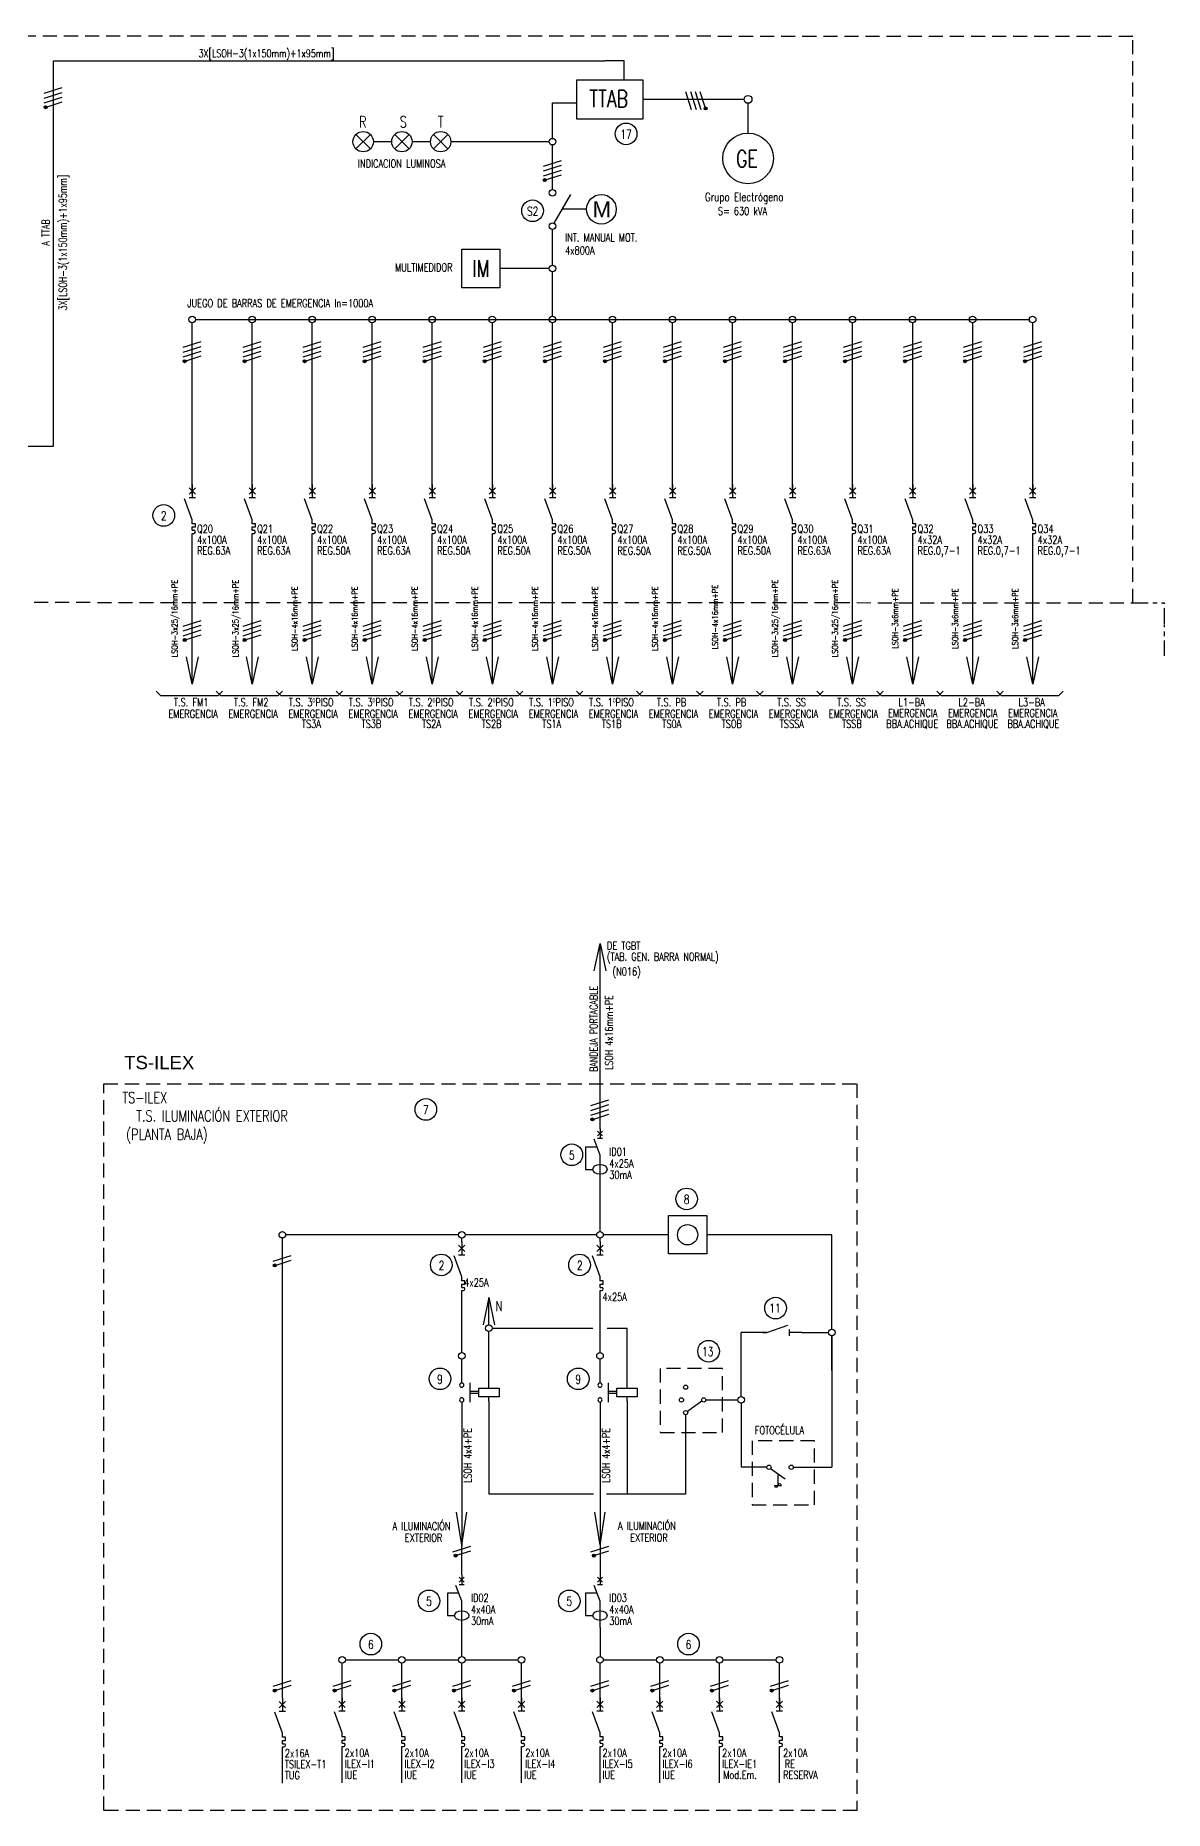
# Model space of a CAD drawing. Header units: millimetres. Extents: x 1657 to 1770, y 2038 to 2082.
# Drawn here: x 1685.05 to 1710.54, y 2038.43 to 2078.5 of the extents above; entities that cross this region are included whole.
import ezdxf
from ezdxf.enums import TextEntityAlignment as Align

# ---------------------------------------------------------------- set-up
doc = ezdxf.new("R2010")
doc.units = ezdxf.units.MM
doc.linetypes.add('OCJ-ESQUEMAS UNIFILARES-CORREGIDOS IDO-REV.br$0$DASHED', pattern=[19.05, 12.7, -6.35])
doc.linetypes.add('OCJ-ESQUEMAS UNIFILARES-CORREGIDOS IDO-REV.br$0$EJE_5', pattern=[7.1, 5, -1, 0.1, -1])
for name, color, linetype in [('OCJ-ESQUEMAS UNIFILARES-CORREGIDOS IDO-REV.br$0$00-IE-CABLES', 10, 'Continuous'), ('OCJ-ESQUEMAS UNIFILARES-CORREGIDOS IDO-REV.br$0$01-ELE-APARATOS', 170, 'Continuous'), ('OCJ-ESQUEMAS UNIFILARES-CORREGIDOS IDO-REV.br$0$ELECTRIC', 4, 'Continuous'), ('OCJ-ESQUEMAS UNIFILARES-CORREGIDOS IDO-REV.br$0$PAT', 80, 'Continuous'), ('OCJ-ESQUEMAS UNIFILARES-CORREGIDOS IDO-REV.br$0$TEXTO', 7, 'Continuous')]:
    doc.layers.add(name, color=color, linetype=linetype)
doc.styles.add('OCJ-ESQUEMAS UNIFILARES-CORREGIDOS IDO-REV.br$0$ARIAL', font='Arial.ttf', dxfattribs={"height": 0.2})
doc.styles.add('OCJ-ESQUEMAS UNIFILARES-CORREGIDOS IDO-REV.br$0$Electricidad', font='ROMANS.SHX', dxfattribs={"width": 0.75, "height": 0.175})
doc.styles.add('OCJ-ESQUEMAS UNIFILARES-CORREGIDOS IDO-REV.br$0$Standard', font='Arial.ttf')

# ---------------------------------------------------------------- blocks, each defined once
blk = doc.blocks.new('OCJ-ESQUEMAS UNIFILARES-CORREGIDOS IDO-REV.br$0$Int-Motoriz')
for p, q in [((0.037, -0.686), (0.412, -0.036)), ((0.768, -0.371), (0.219, -0.371))]:
    blk.add_line(p, q)
for centre, radius in [((0, 0), 0.0741), ((1.101, -0.371), 0.333), ((0, -0.75), 0.0741)]:
    blk.add_circle(centre, radius)
at = {"style": 'OCJ-ESQUEMAS UNIFILARES-CORREGIDOS IDO-REV.br$0$Standard'}
blk.add_text('M', height=0.36, dxfattribs=at).set_placement((0.901, -0.553))
blk = doc.blocks.new('OCJ-ESQUEMAS UNIFILARES-CORREGIDOS IDO-REV.br$0$Unif-Interruptor-Term')
for p, q in [((0, -1.013), (0.045, -1.013)), ((0, -1.103), (0.045, -1.103))]:
    blk.add_line(p, q)
for points in [[(-0.09, 0.177), (0.09, -0.003)], [(-0.09, -0.003), (0.09, 0.177)], [(0, 0.267), (0, -0.093)], [(0, -0.72), (-0.215, -0.128)], [(-0.09, -0.093), (0.09, -0.093)], [(0, -0.833), (0, -0.72)], [(0, -0.923), (0.09, -0.923), (0.09, -0.833), (0, -0.833)], [(0, -1.013), (0, -0.923)], [(0, -1.215), (0, -1.103)]]:
    blk.add_lwpolyline(points)
blk.add_arc((0.045, -1.058), 0.045, 270, 90)
blk = doc.blocks.new('OCJ-ESQUEMAS UNIFILARES-CORREGIDOS IDO-REV.br$0$Unif-Interruptor-Dif')
for points in [[(-0.068, 0.11), (0.068, -0.025)], [(-0.068, -0.025), (0.068, 0.11)], [(0, 0.177), (0, -0.093)], [(-0.081, -0.343), (-0.405, -0.343), (-0.405, -0.97), (-0.202, -0.97)], [(0, -0.565), (-0.162, -0.121)], [(-0.068, -0.093), (0.068, -0.093)], [(0, -1.308), (0, -0.565)]]:
    blk.add_lwpolyline(points)
blk.add_ellipse((0, -0.97), major_axis=(0.203, 0), ratio=0.670814)
blk = doc.blocks.new('OCJ-ESQUEMAS UNIFILARES-CORREGIDOS IDO-REV.br$0$A$C7AFF483F')
for points in [[(0, 0.88), (0, 0.592)], [(0, 0.09), (-0.172, 0.564)], [(-0.072, 0.592), (0.072, 0.592)], [(0, 0), (0, 0.09)]]:
    blk.add_lwpolyline(points)

msp = doc.modelspace()

# ---------------------------------------------------------------- hatches: boundary and pattern name
at = {"layer": 'OCJ-ESQUEMAS UNIFILARES-CORREGIDOS IDO-REV.br$0$00-IE-CABLES'}
for points in [[(1685.253, 2076.861, 1), (1685.308, 2076.901, 1)], [(1700.199, 2076.826, 1), (1700.159, 2076.881, 1)], [(1696.523, 2075.217, 1), (1696.578, 2075.257, 1)], [(1688.39, 2071.127, 1), (1688.444, 2071.167, 1)], [(1689.745, 2071.127, 1), (1689.8, 2071.167, 1)], [(1691.1, 2071.127, 1), (1691.155, 2071.167, 1)], [(1692.455, 2071.127, 1), (1692.51, 2071.167, 1)], [(1693.81, 2071.127, 1), (1693.865, 2071.167, 1)], [(1695.168, 2071.127, 1), (1695.223, 2071.167, 1)], [(1696.525, 2071.127, 1), (1696.58, 2071.167, 1)], [(1697.88, 2071.127, 1), (1697.935, 2071.167, 1)], [(1699.235, 2071.127, 1), (1699.29, 2071.167, 1)], [(1700.591, 2071.127, 1), (1700.645, 2071.167, 1)], [(1701.946, 2071.127, 1), (1702.001, 2071.167, 1)], [(1703.301, 2071.127, 1), (1703.356, 2071.167, 1)], [(1704.656, 2071.127, 1), (1704.711, 2071.167, 1)], [(1706.011, 2071.127, 1), (1706.066, 2071.167, 1)], [(1707.367, 2071.127, 1), (1707.421, 2071.167, 1)], [(1688.39, 2064.833, 1), (1688.444, 2064.873, 1)], [(1689.745, 2064.833, 1), (1689.8, 2064.873, 1)], [(1691.1, 2064.833, 1), (1691.155, 2064.873, 1)], [(1692.455, 2064.833, 1), (1692.51, 2064.873, 1)], [(1693.81, 2064.833, 1), (1693.865, 2064.873, 1)], [(1695.168, 2064.833, 1), (1695.223, 2064.873, 1)], [(1696.525, 2064.833, 1), (1696.58, 2064.873, 1)], [(1697.88, 2064.833, 1), (1697.935, 2064.873, 1)], [(1699.235, 2064.833, 1), (1699.29, 2064.873, 1)], [(1700.591, 2064.833, 1), (1700.645, 2064.873, 1)], [(1701.946, 2064.833, 1), (1702.001, 2064.873, 1)], [(1703.301, 2064.833, 1), (1703.356, 2064.873, 1)], [(1704.656, 2064.833, 1), (1704.711, 2064.873, 1)], [(1706.011, 2064.833, 1), (1706.066, 2064.873, 1)], [(1707.367, 2064.833, 1), (1707.421, 2064.873, 1)], [(1697.597, 2054.01, 1), (1697.652, 2054.049, 1)], [(1690.425, 2050.713, 1), (1690.48, 2050.752, 1)], [(1694.507, 2044.163, 1), (1694.562, 2044.202, 1)], [(1697.629, 2044.163, 1), (1697.684, 2044.202, 1)], [(1690.425, 2041.117, 1), (1690.48, 2041.156, 1)], [(1691.775, 2041.117, 1), (1691.83, 2041.156, 1)], [(1693.125, 2041.117, 1), (1693.18, 2041.156, 1)], [(1694.475, 2041.117, 1), (1694.53, 2041.156, 1)], [(1695.825, 2041.117, 1), (1695.88, 2041.156, 1)], [(1697.597, 2041.116, 1), (1697.652, 2041.156, 1)], [(1698.947, 2041.116, 1), (1699.002, 2041.156, 1)], [(1700.297, 2041.116, 1), (1700.352, 2041.156, 1)], [(1701.647, 2041.116, 1), (1701.702, 2041.156, 1)]]:
    msp.add_hatch(color=256, dxfattribs=at).paths.add_polyline_path(points)

# ---------------------------------------------------------------- linework, layer by layer
for p, q in [((1694.865, 2047.65), (1694.865, 2048.08)), ((1695.057, 2047.889), (1694.865, 2047.889)), ((1695.057, 2047.841), (1694.865, 2047.841)), ((1695.057, 2047.764), (1695.057, 2047.965)), ((1695.057, 2047.965), (1695.516, 2047.965)), ((1695.516, 2047.764), (1695.057, 2047.764)), ((1695.286, 2047.965), (1695.286, 2048.061)), ((1695.286, 2047.669), (1695.286, 2047.764)), ((1695.516, 2047.965), (1695.516, 2047.764)), ((1697.987, 2047.65), (1697.987, 2048.08)), ((1698.179, 2047.889), (1697.987, 2047.889)), ((1698.179, 2047.841), (1697.987, 2047.841)), ((1698.179, 2047.764), (1698.179, 2047.965)), ((1698.179, 2047.965), (1698.638, 2047.965)), ((1698.638, 2047.764), (1698.179, 2047.764)), ((1698.408, 2047.965), (1698.408, 2048.061)), ((1698.408, 2047.669), (1698.408, 2047.764)), ((1698.638, 2047.965), (1698.638, 2047.764))]:
    msp.add_line(p, q)
for centre, start, end in [((1694.674, 2048.032), 0, 180), ((1694.674, 2048.032), 180, 0), ((1694.674, 2047.698), 0, 180), ((1694.674, 2047.698), 180, 0), ((1697.796, 2048.032), 0, 180), ((1697.796, 2048.032), 180, 0), ((1697.796, 2047.698), 0, 180), ((1697.796, 2047.698), 180, 0)]:
    msp.add_arc(centre, 0.0478, start, end)
for p, q in [((1685.455, 2077.93), (1697.906, 2077.93)), ((1685.455, 2069.228), (1685.455, 2077.93)), ((1698.339, 2077.93), (1697.906, 2077.93)), ((1698.339, 2077.494), (1698.339, 2077.93)), ((1696.722, 2076.179), (1696.722, 2076.984)), ((1696.722, 2076.984), (1697.266, 2076.984)), ((1701.051, 2077.058), (1698.771, 2077.058)), ((1701.139, 2076.298), (1701.139, 2076.97)), ((1693.094, 2076.104), (1692.679, 2076.104)), ((1693.969, 2076.104), (1693.553, 2076.104)), ((1696.648, 2076.104), (1694.428, 2076.104)), ((1696.722, 2075.024), (1696.722, 2076.03)), ((1696.722, 2073.318), (1696.722, 2074.122)), ((1696.648, 2073.243), (1695.538, 2073.243)), ((1696.722, 2072.163), (1696.722, 2073.169)), ((1688.589, 2069.153), (1688.589, 2072.014)), ((1688.661, 2072.089), (1707.489, 2072.089)), ((1689.944, 2069.153), (1689.944, 2072.014)), ((1691.299, 2069.153), (1691.299, 2072.014)), ((1692.655, 2069.153), (1692.655, 2072.014)), ((1694.01, 2069.153), (1694.01, 2072.014)), ((1695.367, 2069.153), (1695.367, 2072.014)), ((1696.725, 2069.153), (1696.725, 2072.014)), ((1698.08, 2069.153), (1698.08, 2072.014)), ((1699.435, 2069.153), (1699.435, 2072.014)), ((1700.79, 2069.153), (1700.79, 2072.014)), ((1702.145, 2069.153), (1702.145, 2072.014)), ((1703.5, 2069.153), (1703.5, 2072.014)), ((1704.856, 2069.153), (1704.856, 2072.014)), ((1706.211, 2069.153), (1706.211, 2072.014)), ((1707.566, 2069.153), (1707.566, 2072.014)), ((1683.311, 2069.228), (1685.455, 2069.228)), ((1688.589, 2068.147), (1688.589, 2069.153)), ((1689.944, 2068.147), (1689.944, 2069.153)), ((1691.299, 2068.147), (1691.299, 2069.153)), ((1692.655, 2068.147), (1692.655, 2069.153)), ((1694.01, 2068.147), (1694.01, 2069.153)), ((1695.367, 2068.147), (1695.367, 2069.153)), ((1696.725, 2068.147), (1696.725, 2069.153)), ((1698.08, 2068.147), (1698.08, 2069.153)), ((1699.435, 2068.147), (1699.435, 2069.153)), ((1700.79, 2068.147), (1700.79, 2069.153)), ((1702.145, 2068.147), (1702.145, 2069.153)), ((1703.5, 2068.147), (1703.5, 2069.153)), ((1704.856, 2068.147), (1704.856, 2069.153)), ((1706.211, 2068.147), (1706.211, 2069.153)), ((1707.566, 2068.147), (1707.566, 2069.153)), ((1688.589, 2063.856), (1688.589, 2067.171)), ((1689.944, 2063.856), (1689.944, 2067.171)), ((1691.299, 2063.856), (1691.299, 2067.171)), ((1692.655, 2063.856), (1692.655, 2067.171)), ((1694.01, 2063.856), (1694.01, 2067.171)), ((1695.367, 2063.856), (1695.367, 2067.171)), ((1696.725, 2063.856), (1696.725, 2067.171)), ((1698.08, 2063.856), (1698.08, 2067.171)), ((1699.435, 2063.856), (1699.435, 2067.171)), ((1700.79, 2063.856), (1700.79, 2067.171)), ((1702.145, 2063.856), (1702.145, 2067.171)), ((1703.5, 2063.856), (1703.5, 2067.171)), ((1704.856, 2063.856), (1704.856, 2067.171)), ((1706.211, 2063.856), (1706.211, 2067.171)), ((1707.566, 2063.856), (1707.566, 2067.171)), ((1697.796, 2053.82), (1697.796, 2058.005)), ((1697.796, 2051.502), (1697.796, 2052.632)), ((1690.624, 2040.962), (1690.624, 2051.354)), ((1694.6, 2051.427), (1690.698, 2051.427)), ((1694.6, 2051.427), (1690.698, 2051.427)), ((1694.674, 2051.264), (1694.674, 2051.353)), ((1695.744, 2051.427), (1694.748, 2051.427)), ((1697.722, 2051.427), (1694.748, 2051.427)), ((1697.796, 2051.264), (1697.796, 2051.353)), ((1699.344, 2051.427), (1697.87, 2051.427)), ((1703.031, 2051.427), (1700.205, 2051.427)), ((1703.031, 2049.296), (1703.031, 2051.427)), ((1694.674, 2048.769), (1694.674, 2050.152)), ((1697.796, 2048.769), (1697.796, 2050.152)), ((1695.286, 2050.009), (1695.156, 2049.391)), ((1695.286, 2050.009), (1695.417, 2049.391)), ((1695.286, 2049.391), (1695.286, 2050.009)), ((1695.36, 2049.317), (1697.637, 2049.317)), ((1697.955, 2049.317), (1698.408, 2049.317)), ((1698.408, 2048.061), (1698.408, 2049.317)), ((1695.286, 2048.061), (1695.286, 2049.243)), ((1701.563, 2049.217), (1700.985, 2049.217)), ((1700.985, 2047.772), (1700.985, 2049.217)), ((1702.353, 2049.217), (1702.957, 2049.217)), ((1703.031, 2048.364), (1703.031, 2049.148)), ((1703.031, 2049.148), (1703.031, 2046.178)), ((1694.674, 2048.08), (1694.674, 2048.621)), ((1697.796, 2048.08), (1697.796, 2048.621)), ((1700.185, 2047.698), (1700.911, 2047.698)), ((1694.674, 2047.65), (1694.674, 2044.387)), ((1695.286, 2047.669), (1695.286, 2045.567)), ((1697.796, 2047.65), (1697.796, 2044.387)), ((1698.408, 2047.669), (1698.408, 2045.567)), ((1699.73, 2047.363), (1699.73, 2045.567)), ((1700.985, 2047.624), (1700.985, 2046.178)), ((1701.562, 2046.178), (1700.985, 2046.178)), ((1702.16, 2046.178), (1703.031, 2046.178)), ((1697.647, 2045.567), (1695.286, 2045.567)), ((1699.73, 2045.567), (1697.944, 2045.567)), ((1694.674, 2044.417), (1694.556, 2045.167)), ((1694.674, 2044.417), (1694.791, 2045.167)), ((1694.674, 2045.079), (1694.674, 2044.512)), ((1697.796, 2044.417), (1697.678, 2045.167)), ((1697.796, 2044.417), (1697.913, 2045.167)), ((1697.796, 2045.079), (1697.796, 2043.748)), ((1694.674, 2043.748), (1694.674, 2044.512)), ((1694.674, 2041.906), (1694.674, 2042.56)), ((1697.796, 2042.56), (1697.796, 2041.906)), ((1691.974, 2040.756), (1691.974, 2041.758)), ((1692.048, 2041.832), (1693.25, 2041.832)), ((1693.324, 2040.756), (1693.324, 2041.758)), ((1693.398, 2041.832), (1694.6, 2041.832)), ((1694.674, 2040.756), (1694.674, 2041.758)), ((1694.748, 2041.832), (1695.95, 2041.832)), ((1696.024, 2040.756), (1696.024, 2041.758)), ((1697.796, 2040.756), (1697.796, 2041.758)), ((1697.87, 2041.832), (1699.072, 2041.832)), ((1699.146, 2040.756), (1699.146, 2041.758)), ((1699.22, 2041.832), (1700.422, 2041.832)), ((1700.496, 2040.756), (1700.496, 2041.758)), ((1700.57, 2041.832), (1701.772, 2041.832)), ((1701.846, 2040.756), (1701.846, 2041.758)), ((1690.624, 2039.048), (1690.624, 2039.85)), ((1690.624, 2039.056), (1690.624, 2039.776)), ((1691.974, 2039.056), (1691.974, 2039.857)), ((1693.324, 2039.056), (1693.324, 2039.857)), ((1694.674, 2039.056), (1694.674, 2039.857)), ((1696.024, 2039.056), (1696.024, 2039.857)), ((1697.796, 2039.055), (1697.796, 2039.857)), ((1699.146, 2039.055), (1699.146, 2039.857)), ((1700.496, 2039.055), (1700.496, 2039.857)), ((1701.846, 2039.055), (1701.846, 2039.857))]:
    msp.add_line(p, q, dxfattribs=at)
at = {"layer": 'OCJ-ESQUEMAS UNIFILARES-CORREGIDOS IDO-REV.br$0$00-IE-CABLES', "color": 5}
for p, q in [((1700.098, 2047.67), (1699.769, 2047.438)), ((1701.649, 2046.151), (1701.978, 2045.919)), ((1701.734, 2045.767), (1701.893, 2045.767)), ((1701.814, 2046.035), (1701.814, 2045.767))]:
    msp.add_line(p, q, dxfattribs=at)
at = {"layer": 'OCJ-ESQUEMAS UNIFILARES-CORREGIDOS IDO-REV.br$0$00-IE-CABLES'}
for points in [[(1685.248, 2077.196), (1685.656, 2077.326)], [(1685.248, 2077.088), (1685.656, 2077.217)], [(1685.248, 2076.979), (1685.656, 2077.109)], [(1685.312, 2076.892), (1685.656, 2077)], [(1699.864, 2076.822), (1699.735, 2077.23)], [(1699.972, 2076.822), (1699.843, 2077.23)], [(1700.081, 2076.822), (1699.952, 2077.23)], [(1700.169, 2076.886), (1700.06, 2077.23)], [(1696.518, 2075.552), (1696.927, 2075.681)], [(1696.518, 2075.444), (1696.927, 2075.573)], [(1696.518, 2075.335), (1696.927, 2075.464)], [(1696.583, 2075.247), (1696.927, 2075.356)], [(1688.385, 2071.462), (1688.793, 2071.591)], [(1688.385, 2071.353), (1688.793, 2071.483)], [(1688.385, 2071.245), (1688.793, 2071.374)], [(1689.74, 2071.462), (1690.148, 2071.591)], [(1689.74, 2071.353), (1690.148, 2071.483)], [(1689.74, 2071.245), (1690.148, 2071.374)], [(1691.095, 2071.462), (1691.504, 2071.591)], [(1691.095, 2071.353), (1691.504, 2071.483)], [(1691.095, 2071.245), (1691.504, 2071.374)], [(1692.45, 2071.462), (1692.859, 2071.591)], [(1692.45, 2071.353), (1692.859, 2071.483)], [(1692.45, 2071.245), (1692.859, 2071.374)], [(1693.805, 2071.462), (1694.214, 2071.591)], [(1693.805, 2071.353), (1694.214, 2071.483)], [(1693.805, 2071.245), (1694.214, 2071.374)], [(1695.163, 2071.462), (1695.571, 2071.591)], [(1695.163, 2071.353), (1695.571, 2071.483)], [(1695.163, 2071.245), (1695.571, 2071.374)], [(1696.52, 2071.462), (1696.929, 2071.591)], [(1696.52, 2071.353), (1696.929, 2071.483)], [(1696.52, 2071.245), (1696.929, 2071.374)], [(1697.875, 2071.462), (1698.284, 2071.591)], [(1697.875, 2071.353), (1698.284, 2071.483)], [(1697.875, 2071.245), (1698.284, 2071.374)], [(1699.231, 2071.462), (1699.639, 2071.591)], [(1699.231, 2071.353), (1699.639, 2071.483)], [(1699.231, 2071.245), (1699.639, 2071.374)], [(1700.586, 2071.462), (1700.994, 2071.591)], [(1700.586, 2071.353), (1700.994, 2071.483)], [(1700.586, 2071.245), (1700.994, 2071.374)], [(1701.941, 2071.462), (1702.35, 2071.591)], [(1701.941, 2071.353), (1702.35, 2071.483)], [(1701.941, 2071.245), (1702.35, 2071.374)], [(1703.296, 2071.462), (1703.705, 2071.591)], [(1703.296, 2071.353), (1703.705, 2071.483)], [(1703.296, 2071.245), (1703.705, 2071.374)], [(1704.651, 2071.462), (1705.06, 2071.591)], [(1704.651, 2071.353), (1705.06, 2071.483)], [(1704.651, 2071.245), (1705.06, 2071.374)], [(1706.006, 2071.462), (1706.415, 2071.591)], [(1706.006, 2071.353), (1706.415, 2071.483)], [(1706.006, 2071.245), (1706.415, 2071.374)], [(1707.362, 2071.462), (1707.77, 2071.591)], [(1707.362, 2071.353), (1707.77, 2071.483)], [(1707.362, 2071.245), (1707.77, 2071.374)], [(1688.449, 2071.157), (1688.793, 2071.266)], [(1689.804, 2071.157), (1690.148, 2071.266)], [(1691.16, 2071.157), (1691.504, 2071.266)], [(1692.515, 2071.157), (1692.859, 2071.266)], [(1693.87, 2071.157), (1694.214, 2071.266)], [(1695.227, 2071.157), (1695.571, 2071.266)], [(1696.585, 2071.157), (1696.929, 2071.266)], [(1697.94, 2071.157), (1698.284, 2071.266)], [(1699.295, 2071.157), (1699.639, 2071.266)], [(1700.65, 2071.157), (1700.994, 2071.266)], [(1702.006, 2071.157), (1702.35, 2071.266)], [(1703.361, 2071.157), (1703.705, 2071.266)], [(1704.716, 2071.157), (1705.06, 2071.266)], [(1706.071, 2071.157), (1706.415, 2071.266)], [(1707.426, 2071.157), (1707.77, 2071.266)], [(1688.385, 2065.168), (1688.793, 2065.297)], [(1688.385, 2065.059), (1688.793, 2065.189)], [(1688.385, 2064.951), (1688.793, 2065.08)], [(1688.449, 2064.863), (1688.793, 2064.972)], [(1689.74, 2065.168), (1690.148, 2065.297)], [(1689.74, 2065.059), (1690.148, 2065.189)], [(1689.74, 2064.951), (1690.148, 2065.08)], [(1689.804, 2064.863), (1690.148, 2064.972)], [(1691.095, 2065.168), (1691.504, 2065.297)], [(1691.095, 2065.059), (1691.504, 2065.189)], [(1691.095, 2064.951), (1691.504, 2065.08)], [(1691.16, 2064.863), (1691.504, 2064.972)], [(1692.45, 2065.168), (1692.859, 2065.297)], [(1692.45, 2065.059), (1692.859, 2065.189)], [(1692.45, 2064.951), (1692.859, 2065.08)], [(1692.515, 2064.863), (1692.859, 2064.972)], [(1693.805, 2065.168), (1694.214, 2065.297)], [(1693.805, 2065.059), (1694.214, 2065.189)], [(1693.805, 2064.951), (1694.214, 2065.08)], [(1693.87, 2064.863), (1694.214, 2064.972)], [(1695.163, 2065.168), (1695.571, 2065.297)], [(1695.163, 2065.059), (1695.571, 2065.189)], [(1695.163, 2064.951), (1695.571, 2065.08)], [(1695.227, 2064.863), (1695.571, 2064.972)], [(1696.52, 2065.168), (1696.929, 2065.297)], [(1696.52, 2065.059), (1696.929, 2065.189)], [(1696.52, 2064.951), (1696.929, 2065.08)], [(1696.585, 2064.863), (1696.929, 2064.972)], [(1697.875, 2065.168), (1698.284, 2065.297)], [(1697.875, 2065.059), (1698.284, 2065.189)], [(1697.875, 2064.951), (1698.284, 2065.08)], [(1697.94, 2064.863), (1698.284, 2064.972)], [(1699.231, 2065.168), (1699.639, 2065.297)], [(1699.231, 2065.059), (1699.639, 2065.189)], [(1699.231, 2064.951), (1699.639, 2065.08)], [(1699.295, 2064.863), (1699.639, 2064.972)], [(1700.586, 2065.168), (1700.994, 2065.297)], [(1700.586, 2065.059), (1700.994, 2065.189)], [(1700.586, 2064.951), (1700.994, 2065.08)], [(1700.65, 2064.863), (1700.994, 2064.972)], [(1701.941, 2065.168), (1702.35, 2065.297)], [(1701.941, 2065.059), (1702.35, 2065.189)], [(1701.941, 2064.951), (1702.35, 2065.08)], [(1702.006, 2064.863), (1702.35, 2064.972)], [(1703.296, 2065.168), (1703.705, 2065.297)], [(1703.296, 2065.059), (1703.705, 2065.189)], [(1703.296, 2064.951), (1703.705, 2065.08)], [(1703.361, 2064.863), (1703.705, 2064.972)], [(1704.651, 2065.168), (1705.06, 2065.297)], [(1704.651, 2065.059), (1705.06, 2065.189)], [(1704.651, 2064.951), (1705.06, 2065.08)], [(1704.716, 2064.863), (1705.06, 2064.972)], [(1706.006, 2065.168), (1706.415, 2065.297)], [(1706.006, 2065.059), (1706.415, 2065.189)], [(1706.006, 2064.951), (1706.415, 2065.08)], [(1706.071, 2064.863), (1706.415, 2064.972)], [(1707.362, 2065.168), (1707.77, 2065.297)], [(1707.362, 2065.059), (1707.77, 2065.189)], [(1707.362, 2064.951), (1707.77, 2065.08)], [(1707.426, 2064.863), (1707.77, 2064.972)], [(1688.72, 2064.476), (1688.589, 2063.856), (1688.458, 2064.476)], [(1690.075, 2064.476), (1689.944, 2063.856), (1689.813, 2064.476)], [(1691.431, 2064.476), (1691.299, 2063.856), (1691.168, 2064.476)], [(1692.786, 2064.476), (1692.655, 2063.856), (1692.523, 2064.476)], [(1694.141, 2064.476), (1694.01, 2063.856), (1693.878, 2064.476)], [(1695.498, 2064.476), (1695.367, 2063.856), (1695.236, 2064.476)], [(1696.856, 2064.476), (1696.725, 2063.856), (1696.593, 2064.476)], [(1698.211, 2064.476), (1698.08, 2063.856), (1697.948, 2064.476)], [(1699.566, 2064.476), (1699.435, 2063.856), (1699.304, 2064.476)], [(1700.921, 2064.476), (1700.79, 2063.856), (1700.659, 2064.476)], [(1702.277, 2064.476), (1702.145, 2063.856), (1702.014, 2064.476)], [(1703.632, 2064.476), (1703.5, 2063.856), (1703.369, 2064.476)], [(1704.987, 2064.476), (1704.856, 2063.856), (1704.724, 2064.476)], [(1706.342, 2064.476), (1706.211, 2063.856), (1706.079, 2064.476)], [(1707.697, 2064.476), (1707.566, 2063.856), (1707.435, 2064.476)], [(1697.665, 2057.387), (1697.796, 2058.005), (1697.927, 2057.387)], [(1697.592, 2054.343), (1697.999, 2054.472)], [(1697.592, 2054.235), (1697.999, 2054.364)], [(1697.592, 2054.127), (1697.999, 2054.256)], [(1697.657, 2054.04), (1697.999, 2054.148)], [(1690.42, 2050.83), (1690.827, 2050.959)], [(1690.485, 2050.743), (1690.827, 2050.851)], [(1694.47, 2044.27), (1694.877, 2044.399)], [(1694.535, 2044.183), (1694.877, 2044.291)], [(1697.592, 2044.27), (1697.999, 2044.399)], [(1697.657, 2044.183), (1697.999, 2044.291)], [(1690.42, 2041.234), (1690.827, 2041.363)], [(1691.77, 2041.234), (1692.177, 2041.363)], [(1693.12, 2041.234), (1693.527, 2041.363)], [(1694.47, 2041.234), (1694.877, 2041.363)], [(1695.82, 2041.234), (1696.227, 2041.363)], [(1697.592, 2041.234), (1697.999, 2041.363)], [(1698.942, 2041.234), (1699.349, 2041.363)], [(1700.292, 2041.234), (1700.699, 2041.363)], [(1701.642, 2041.234), (1702.049, 2041.363)], [(1690.485, 2041.147), (1690.827, 2041.255)], [(1691.835, 2041.147), (1692.177, 2041.255)], [(1693.185, 2041.147), (1693.527, 2041.255)], [(1694.535, 2041.147), (1694.877, 2041.255)], [(1695.885, 2041.147), (1696.227, 2041.255)], [(1697.657, 2041.146), (1697.999, 2041.255)], [(1699.007, 2041.146), (1699.349, 2041.255)], [(1700.357, 2041.146), (1700.699, 2041.255)], [(1701.707, 2041.146), (1702.049, 2041.255)]]:
    msp.add_lwpolyline(points, dxfattribs=at)
for centre, radius in [((1701.139, 2077.058), 0.0883), ((1685.28, 2076.881), 0.0339), ((1700.179, 2076.854), 0.0339), ((1696.722, 2076.104), 0.0744), ((1696.55, 2075.237), 0.0339), ((1696.722, 2073.243), 0.0744), ((1688.587, 2072.089), 0.0744), ((1689.942, 2072.089), 0.0744), ((1691.297, 2072.089), 0.0744), ((1692.652, 2072.089), 0.0744), ((1694.007, 2072.089), 0.0744), ((1694.007, 2072.089), 0.0744), ((1695.365, 2072.089), 0.0744), ((1695.365, 2072.089), 0.0744), ((1696.722, 2072.089), 0.0744), ((1696.722, 2072.089), 0.0744), ((1698.077, 2072.089), 0.0744), ((1698.077, 2072.089), 0.0744), ((1699.433, 2072.089), 0.0744), ((1700.788, 2072.089), 0.0744), ((1702.143, 2072.089), 0.0744), ((1702.143, 2072.089), 0.0744), ((1703.498, 2072.089), 0.0744), ((1703.498, 2072.089), 0.0744), ((1703.498, 2072.089), 0.0744), ((1704.853, 2072.089), 0.0744), ((1704.853, 2072.089), 0.0744), ((1704.853, 2072.089), 0.0744), ((1706.209, 2072.089), 0.0744), ((1706.209, 2072.089), 0.0744), ((1706.209, 2072.089), 0.0744), ((1707.564, 2072.089), 0.0744), ((1707.564, 2072.089), 0.0744), ((1707.564, 2072.089), 0.0744), ((1688.417, 2071.147), 0.0339), ((1689.772, 2071.147), 0.0339), ((1691.127, 2071.147), 0.0339), ((1692.483, 2071.147), 0.0339), ((1693.838, 2071.147), 0.0339), ((1695.195, 2071.147), 0.0339), ((1696.553, 2071.147), 0.0339), ((1697.908, 2071.147), 0.0339), ((1699.263, 2071.147), 0.0339), ((1700.618, 2071.147), 0.0339), ((1701.973, 2071.147), 0.0339), ((1703.328, 2071.147), 0.0339), ((1704.684, 2071.147), 0.0339), ((1706.039, 2071.147), 0.0339), ((1707.394, 2071.147), 0.0339), ((1688.417, 2064.853), 0.0339), ((1689.772, 2064.853), 0.0339), ((1691.127, 2064.853), 0.0339), ((1692.483, 2064.853), 0.0339), ((1693.838, 2064.853), 0.0339), ((1695.195, 2064.853), 0.0339), ((1696.553, 2064.853), 0.0339), ((1697.908, 2064.853), 0.0339), ((1699.263, 2064.853), 0.0339), ((1700.618, 2064.853), 0.0339), ((1701.973, 2064.853), 0.0339), ((1703.328, 2064.853), 0.0339), ((1704.684, 2064.853), 0.0339), ((1706.039, 2064.853), 0.0339), ((1707.394, 2064.853), 0.0339), ((1697.624, 2054.03), 0.0338), ((1690.624, 2051.428), 0.0741), ((1694.674, 2051.427), 0.0741), ((1697.796, 2051.427), 0.0741), ((1690.453, 2050.733), 0.0338), ((1695.286, 2049.317), 0.0741), ((1703.031, 2049.222), 0.0741), ((1694.674, 2048.695), 0.0741), ((1697.796, 2048.695), 0.0741), ((1700.985, 2047.698), 0.0741), ((1694.535, 2044.183), 0.0338), ((1697.657, 2044.183), 0.0338), ((1691.974, 2041.832), 0.0741), ((1693.324, 2041.832), 0.0741), ((1694.674, 2041.832), 0.0741), ((1696.024, 2041.832), 0.0741), ((1697.796, 2041.832), 0.0741), ((1699.146, 2041.832), 0.0741), ((1700.496, 2041.832), 0.0741), ((1701.846, 2041.832), 0.0741), ((1690.453, 2041.136), 0.0338), ((1691.803, 2041.136), 0.0338), ((1693.153, 2041.136), 0.0338), ((1694.503, 2041.136), 0.0338), ((1695.853, 2041.136), 0.0338), ((1697.624, 2041.136), 0.0338), ((1698.974, 2041.136), 0.0338), ((1700.324, 2041.136), 0.0338), ((1701.674, 2041.136), 0.0338)]:
    msp.add_circle(centre, radius, dxfattribs=at)
at = {"layer": 'OCJ-ESQUEMAS UNIFILARES-CORREGIDOS IDO-REV.br$0$00-IE-CABLES', "color": 5}
for centre in [(1699.635, 2047.698), (1699.73, 2047.985), (1700.137, 2047.698), (1699.73, 2047.411), (1701.61, 2046.178), (1702.113, 2046.178)]:
    msp.add_circle(centre, 0.0478, dxfattribs=at)
for centre, start, end in [((1701.774, 2045.767), 180, 0), ((1701.853, 2045.767), 0, 180)]:
    msp.add_arc(centre, 0.0397, start, end, dxfattribs=at)
at = {"layer": 'OCJ-ESQUEMAS UNIFILARES-CORREGIDOS IDO-REV.br$0$01-ELE-APARATOS'}
for p, q in [((1692.611, 2075.942), (1692.287, 2076.267)), ((1692.287, 2075.942), (1692.611, 2076.267)), ((1693.486, 2075.942), (1693.161, 2076.267)), ((1693.161, 2075.942), (1693.486, 2076.267)), ((1694.361, 2075.942), (1694.036, 2076.267)), ((1694.036, 2075.942), (1694.361, 2076.267))]:
    msp.add_line(p, q, dxfattribs=at)
for points in [[(1698.771, 2077.494), (1697.266, 2077.494), (1697.266, 2076.622), (1698.771, 2076.622)], [(1694.674, 2073.679), (1695.538, 2073.679), (1695.538, 2072.807), (1694.674, 2072.807)], [(1699.344, 2051.862), (1700.205, 2051.862), (1700.205, 2050.993), (1699.344, 2050.993)]]:
    msp.add_lwpolyline(points, close=True, dxfattribs=at)
at = {"layer": 'OCJ-ESQUEMAS UNIFILARES-CORREGIDOS IDO-REV.br$0$01-ELE-APARATOS', "linetype": 'OCJ-ESQUEMAS UNIFILARES-CORREGIDOS IDO-REV.br$0$DASHED', "ltscale": 0.025}
for points in [[(1700.565, 2048.407), (1699.157, 2048.407), (1699.157, 2046.963), (1700.565, 2046.963)], [(1702.638, 2046.775), (1701.23, 2046.775), (1701.23, 2045.331), (1702.638, 2045.331)]]:
    msp.add_lwpolyline(points, close=True, dxfattribs=at)
at = {"layer": 'OCJ-ESQUEMAS UNIFILARES-CORREGIDOS IDO-REV.br$0$01-ELE-APARATOS'}
for centre, radius in [((1692.449, 2076.104), 0.23), ((1693.324, 2076.104), 0.23), ((1694.199, 2076.104), 0.23), ((1701.139, 2075.726), 0.572), ((1699.774, 2051.427), 0.229)]:
    msp.add_circle(centre, radius, dxfattribs=at)
at = {"layer": 'OCJ-ESQUEMAS UNIFILARES-CORREGIDOS IDO-REV.br$0$ELECTRIC', "linetype": 'OCJ-ESQUEMAS UNIFILARES-CORREGIDOS IDO-REV.br$0$DASHED', "ltscale": 0.025}
for points in [[(1656.92, 2065.717), (1709.824, 2065.694), (1709.824, 2078.478), (1656.92, 2078.501)], [(1686.594, 2054.835), (1703.597, 2054.836), (1703.597, 2038.429), (1686.594, 2038.429)]]:
    msp.add_lwpolyline(points, close=True, dxfattribs=at)
at = {"layer": 'OCJ-ESQUEMAS UNIFILARES-CORREGIDOS IDO-REV.br$0$PAT', "linetype": 'OCJ-ESQUEMAS UNIFILARES-CORREGIDOS IDO-REV.br$0$EJE_5', "ltscale": 0.07}
for p, q in [((1709.824, 2065.694), (1710.541, 2065.694)), ((1710.541, 2065.222), (1710.541, 2065.694)), ((1710.541, 2064.494), (1710.541, 2065.205))]:
    msp.add_line(p, q, dxfattribs=at)
at = {"layer": 'OCJ-ESQUEMAS UNIFILARES-CORREGIDOS IDO-REV.br$0$TEXTO'}
for points in [[(1689.276, 2063.696), (1689.169, 2063.59), (1687.883, 2063.59), (1687.777, 2063.696)], [(1690.631, 2063.696), (1690.524, 2063.59), (1689.238, 2063.59), (1689.132, 2063.696)], [(1691.986, 2063.696), (1691.88, 2063.59), (1690.594, 2063.59), (1690.487, 2063.696)], [(1693.341, 2063.696), (1693.235, 2063.59), (1691.949, 2063.59), (1691.842, 2063.696)], [(1694.696, 2063.696), (1694.59, 2063.59), (1693.304, 2063.59), (1693.198, 2063.696)], [(1696.054, 2063.696), (1695.947, 2063.59), (1694.661, 2063.59), (1694.555, 2063.696)], [(1697.411, 2063.696), (1697.305, 2063.59), (1696.019, 2063.59), (1695.912, 2063.696)], [(1698.766, 2063.696), (1698.66, 2063.59), (1697.374, 2063.59), (1697.268, 2063.696)], [(1700.122, 2063.696), (1700.015, 2063.59), (1698.729, 2063.59), (1698.623, 2063.696)], [(1701.477, 2063.696), (1701.37, 2063.59), (1700.084, 2063.59), (1699.978, 2063.696)], [(1702.832, 2063.696), (1702.726, 2063.59), (1701.44, 2063.59), (1701.333, 2063.696)], [(1704.187, 2063.696), (1704.081, 2063.59), (1702.795, 2063.59), (1702.688, 2063.696)], [(1705.542, 2063.696), (1705.436, 2063.59), (1704.15, 2063.59), (1704.043, 2063.696)], [(1706.898, 2063.696), (1706.791, 2063.59), (1705.505, 2063.59), (1705.399, 2063.696)], [(1708.253, 2063.696), (1708.146, 2063.59), (1706.86, 2063.59), (1706.754, 2063.696)]]:
    msp.add_lwpolyline(points, dxfattribs=at)
for centre, radius in [((1698.385, 2076.28), 0.245), ((1696.274, 2074.544), 0.245), ((1687.946, 2067.667), 0.245), ((1693.864, 2054.256), 0.244), ((1697.159, 2053.233), 0.244), ((1699.752, 2052.235), 0.244), ((1694.212, 2050.745), 0.244), ((1697.334, 2050.745), 0.244), ((1701.76, 2049.771), 0.244), ((1700.248, 2048.797), 0.244), ((1694.183, 2048.174), 0.244), ((1697.304, 2048.174), 0.244), ((1693.934, 2043.161), 0.244), ((1697.102, 2043.161), 0.244), ((1692.622, 2042.185), 0.244), ((1699.794, 2042.185), 0.244)]:
    msp.add_circle(centre, radius, dxfattribs=at)

# ---------------------------------------------------------------- block references
at = {"layer": 'OCJ-ESQUEMAS UNIFILARES-CORREGIDOS IDO-REV.br$0$01-ELE-APARATOS'}
for name, p, xscale, yscale, zscale in [('OCJ-ESQUEMAS UNIFILARES-CORREGIDOS IDO-REV.br$0$Int-Motoriz', (1696.722, 2074.95), 1.003833885911366, 1.003833885911366, 1.003833885911366), ('OCJ-ESQUEMAS UNIFILARES-CORREGIDOS IDO-REV.br$0$Unif-Interruptor-Term', (1688.589, 2068.147), 0.8030671087290476, 0.8030671087290476, 0.8030671087290476), ('OCJ-ESQUEMAS UNIFILARES-CORREGIDOS IDO-REV.br$0$Unif-Interruptor-Term', (1689.944, 2068.147), 0.8030671087290476, 0.8030671087290476, 0.8030671087290476), ('OCJ-ESQUEMAS UNIFILARES-CORREGIDOS IDO-REV.br$0$Unif-Interruptor-Term', (1691.299, 2068.147), 0.8030671087290476, 0.8030671087290476, 0.8030671087290476), ('OCJ-ESQUEMAS UNIFILARES-CORREGIDOS IDO-REV.br$0$Unif-Interruptor-Term', (1692.655, 2068.147), 0.8030671087290476, 0.8030671087290476, 0.8030671087290476), ('OCJ-ESQUEMAS UNIFILARES-CORREGIDOS IDO-REV.br$0$Unif-Interruptor-Term', (1694.01, 2068.147), 0.8030671087290476, 0.8030671087290476, 0.8030671087290476), ('OCJ-ESQUEMAS UNIFILARES-CORREGIDOS IDO-REV.br$0$Unif-Interruptor-Term', (1695.367, 2068.147), 0.8030671087290476, 0.8030671087290476, 0.8030671087290476), ('OCJ-ESQUEMAS UNIFILARES-CORREGIDOS IDO-REV.br$0$Unif-Interruptor-Term', (1696.725, 2068.147), 0.8030671087290476, 0.8030671087290476, 0.8030671087290476), ('OCJ-ESQUEMAS UNIFILARES-CORREGIDOS IDO-REV.br$0$Unif-Interruptor-Term', (1698.08, 2068.147), 0.8030671087290476, 0.8030671087290476, 0.8030671087290476), ('OCJ-ESQUEMAS UNIFILARES-CORREGIDOS IDO-REV.br$0$Unif-Interruptor-Term', (1699.435, 2068.147), 0.8030671087290476, 0.8030671087290476, 0.8030671087290476), ('OCJ-ESQUEMAS UNIFILARES-CORREGIDOS IDO-REV.br$0$Unif-Interruptor-Term', (1700.79, 2068.147), 0.8030671087290476, 0.8030671087290476, 0.8030671087290476), ('OCJ-ESQUEMAS UNIFILARES-CORREGIDOS IDO-REV.br$0$Unif-Interruptor-Term', (1702.145, 2068.147), 0.8030671087290476, 0.8030671087290476, 0.8030671087290476), ('OCJ-ESQUEMAS UNIFILARES-CORREGIDOS IDO-REV.br$0$Unif-Interruptor-Term', (1703.5, 2068.147), 0.8030671087290476, 0.8030671087290476, 0.8030671087290476), ('OCJ-ESQUEMAS UNIFILARES-CORREGIDOS IDO-REV.br$0$Unif-Interruptor-Term', (1704.856, 2068.147), 0.8030671087290476, 0.8030671087290476, 0.8030671087290476), ('OCJ-ESQUEMAS UNIFILARES-CORREGIDOS IDO-REV.br$0$Unif-Interruptor-Term', (1706.211, 2068.147), 0.8030671087290476, 0.8030671087290476, 0.8030671087290476), ('OCJ-ESQUEMAS UNIFILARES-CORREGIDOS IDO-REV.br$0$Unif-Interruptor-Term', (1707.566, 2068.147), 0.8030671087290476, 0.8030671087290476, 0.8030671087290476), ('OCJ-ESQUEMAS UNIFILARES-CORREGIDOS IDO-REV.br$0$Unif-Interruptor-Dif', (1697.796, 2053.678), 0.7999999999999546, 0.7999999999999546, 0.7999999999999546), ('OCJ-ESQUEMAS UNIFILARES-CORREGIDOS IDO-REV.br$0$Unif-Interruptor-Term', (1694.674, 2051.05), 0.7999999999999546, 0.7999999999999546, 0.7999999999999546), ('OCJ-ESQUEMAS UNIFILARES-CORREGIDOS IDO-REV.br$0$Unif-Interruptor-Term', (1697.796, 2051.05), 0.7999999999999546, 0.7999999999999546, 0.7999999999999546), ('OCJ-ESQUEMAS UNIFILARES-CORREGIDOS IDO-REV.br$0$Unif-Interruptor-Dif', (1694.674, 2043.606), 0.7999999999999546, 0.7999999999999546, 0.7999999999999546), ('OCJ-ESQUEMAS UNIFILARES-CORREGIDOS IDO-REV.br$0$Unif-Interruptor-Dif', (1697.796, 2043.606), 0.7999999999999546, 0.7999999999999546, 0.7999999999999546), ('OCJ-ESQUEMAS UNIFILARES-CORREGIDOS IDO-REV.br$0$Unif-Interruptor-Term', (1690.624, 2040.748), 0.7999999999999546, 0.7999999999999546, 0.7999999999999546), ('OCJ-ESQUEMAS UNIFILARES-CORREGIDOS IDO-REV.br$0$Unif-Interruptor-Term', (1691.974, 2040.756), 0.7999999999999546, 0.7999999999999546, 0.7999999999999546), ('OCJ-ESQUEMAS UNIFILARES-CORREGIDOS IDO-REV.br$0$Unif-Interruptor-Term', (1693.324, 2040.756), 0.7999999999999546, 0.7999999999999546, 0.7999999999999546), ('OCJ-ESQUEMAS UNIFILARES-CORREGIDOS IDO-REV.br$0$Unif-Interruptor-Term', (1694.674, 2040.756), 0.7999999999999546, 0.7999999999999546, 0.7999999999999546), ('OCJ-ESQUEMAS UNIFILARES-CORREGIDOS IDO-REV.br$0$Unif-Interruptor-Term', (1696.024, 2040.756), 0.7999999999999546, 0.7999999999999546, 0.7999999999999546), ('OCJ-ESQUEMAS UNIFILARES-CORREGIDOS IDO-REV.br$0$Unif-Interruptor-Term', (1697.796, 2040.756), 0.7999999999999546, 0.7999999999999546, 0.7999999999999546), ('OCJ-ESQUEMAS UNIFILARES-CORREGIDOS IDO-REV.br$0$Unif-Interruptor-Term', (1699.146, 2040.756), 0.7999999999999546, 0.7999999999999546, 0.7999999999999546), ('OCJ-ESQUEMAS UNIFILARES-CORREGIDOS IDO-REV.br$0$Unif-Interruptor-Term', (1700.496, 2040.756), 0.7999999999999546, 0.7999999999999546, 0.7999999999999546), ('OCJ-ESQUEMAS UNIFILARES-CORREGIDOS IDO-REV.br$0$Unif-Interruptor-Term', (1701.846, 2040.756), 0.7999999999999546, 0.7999999999999546, 0.7999999999999546)]:
    msp.add_blockref(name, p, dxfattribs=dict(at, xscale=xscale, yscale=yscale, zscale=zscale))
at = {"layer": 'OCJ-ESQUEMAS UNIFILARES-CORREGIDOS IDO-REV.br$0$01-ELE-APARATOS', "rotation": 270}
msp.add_blockref('OCJ-ESQUEMAS UNIFILARES-CORREGIDOS IDO-REV.br$0$A$C7AFF483F', (1701.473, 2049.217), dxfattribs=at)

# ---------------------------------------------------------------- texts
at = {"layer": 'OCJ-ESQUEMAS UNIFILARES-CORREGIDOS IDO-REV.br$0$01-ELE-APARATOS', "style": 'OCJ-ESQUEMAS UNIFILARES-CORREGIDOS IDO-REV.br$0$Electricidad', "width": 0.75}
msp.add_text('IM', height=0.3815, dxfattribs=at).set_placement((1695.106, 2073.05), align=Align.CENTER)
at = {"layer": 'OCJ-ESQUEMAS UNIFILARES-CORREGIDOS IDO-REV.br$0$TEXTO', "style": 'OCJ-ESQUEMAS UNIFILARES-CORREGIDOS IDO-REV.br$0$Electricidad', "width": 0.75}
for s, height, p in [('3X[LSOH-3(1x150mm)+1x95mm]', 0.17567, (1690.265, 2078.01)), ('TTAB', 0.3815, (1697.993, 2076.882)), ('R', 0.25, (1692.439, 2076.427)), ('S', 0.25, (1693.356, 2076.427)), ('T', 0.25, (1694.201, 2076.427)), ('17', 0.2008, (1698.385, 2076.169)), ('S2', 0.2008, (1696.274, 2074.434)), ('T.S. FM1', 0.1807, (1688.565, 2063.358)), ('T.S. FM2', 0.1807, (1689.92, 2063.358)), ('T.S. 3ºPISO', 0.18069, (1691.275, 2063.358)), ('T.S. 3ºPISO', 0.18069, (1692.63, 2063.358)), ('T.S. 2ºPISO', 0.18069, (1693.985, 2063.358)), ('T.S. 2ºPISO', 0.18069, (1695.343, 2063.358)), ('T.S. 1ºPISO', 0.18069, (1696.7, 2063.358)), ('T.S. 1ºPISO', 0.18069, (1698.055, 2063.358)), ('T.S. PB', 0.1807, (1699.41, 2063.358)), ('T.S. PB', 0.1807, (1700.766, 2063.358)), ('T.S. SS', 0.1807, (1702.121, 2063.358)), ('T.S. SS', 0.1807, (1703.476, 2063.358)), ('L1-BA', 0.1807, (1704.831, 2063.358)), ('L2-BA', 0.1807, (1706.186, 2063.358)), ('L3-BA', 0.1807, (1707.542, 2063.358)), ('EMERGENCIA', 0.1807, (1688.608, 2063.096)), ('EMERGENCIA', 0.1807, (1689.963, 2063.096)), ('EMERGENCIA', 0.1807, (1691.318, 2063.096)), ('TS3A', 0.1807, (1691.281, 2062.871)), ('EMERGENCIA', 0.1807, (1692.674, 2063.096)), ('TS3B', 0.1807, (1692.636, 2062.871)), ('EMERGENCIA', 0.1807, (1694.029, 2063.096)), ('TS2A', 0.1807, (1693.991, 2062.871)), ('EMERGENCIA', 0.1807, (1695.386, 2063.096)), ('TS2B', 0.1807, (1695.349, 2062.871)), ('EMERGENCIA', 0.1807, (1696.744, 2063.096)), ('TS1A', 0.1807, (1696.706, 2062.871)), ('EMERGENCIA', 0.1807, (1698.099, 2063.096)), ('TS1B', 0.1807, (1698.061, 2062.871)), ('EMERGENCIA', 0.1807, (1699.454, 2063.096)), ('TS0A', 0.1807, (1699.416, 2062.871)), ('EMERGENCIA', 0.1807, (1700.809, 2063.096)), ('TSOB', 0.1807, (1700.772, 2062.871)), ('EMERGENCIA', 0.1807, (1702.164, 2063.096)), ('TSSSA', 0.1807, (1702.127, 2062.871)), ('EMERGENCIA', 0.1807, (1703.52, 2063.096)), ('TSSB', 0.1807, (1703.482, 2062.871)), ('BBA.ACHIQUE', 0.18069, (1704.846, 2062.871)), ('EMERGENCIA', 0.1807, (1704.857, 2063.115)), ('BBA.ACHIQUE', 0.18069, (1706.202, 2062.871)), ('EMERGENCIA', 0.1807, (1706.212, 2063.115)), ('BBA.ACHIQUE', 0.18069, (1707.58, 2062.871)), ('EMERGENCIA', 0.1807, (1707.567, 2063.115)), ('7', 0.2, (1693.864, 2054.146)), ('8', 0.2, (1699.752, 2052.125)), ('2', 0.2, (1694.217, 2050.635)), ('2', 0.2, (1697.339, 2050.635)), ('9', 0.2, (1694.182, 2048.064)), ('9', 0.2, (1697.304, 2048.064)), ('A ILUMINACIÓN ', 0.18, (1693.813, 2044.759)), ('A ILUMINACIÓN ', 0.18, (1698.902, 2044.762)), ('EXTERIOR', 0.18, (1693.813, 2044.495)), ('EXTERIOR', 0.18, (1698.902, 2044.498))]:
    msp.add_text(s, height=height, dxfattribs=at).set_placement(p, align=Align.CENTER)
for s, height, p in [('GE', 0.3815, (1700.868, 2075.528)), ('INDICACION LUMINOSA', 0.18069, (1692.331, 2075.519)), ('Grupo Electrógeno', 0.19073, (1700.166, 2074.762)), ('4x800A', 0.1807, (1697.007, 2073.559)), ('INT. MANUAL MOT.', 0.18069, (1697.007, 2073.848)), ('MULTIMEDIDOR', 0.18069, (1693.17, 2073.175)), ('JUEGO DE BARRAS DE EMERGENCIA In=1000A', 0.18069, (1688.481, 2072.367)), ('2', 0.201, (1687.882, 2067.557)), ('Q20', 0.1807, (1688.699, 2067.273)), ('Q21', 0.1807, (1690.055, 2067.273)), ('Q22', 0.1807, (1691.41, 2067.273)), ('Q23', 0.1807, (1692.765, 2067.273)), ('Q24', 0.1807, (1694.12, 2067.273)), ('Q25', 0.1807, (1695.478, 2067.273)), ('Q26', 0.1807, (1696.835, 2067.273)), ('Q27', 0.1807, (1698.19, 2067.273)), ('Q28', 0.1807, (1699.545, 2067.273)), ('Q29', 0.1807, (1700.901, 2067.273)), ('Q30', 0.1807, (1702.256, 2067.273)), ('Q31', 0.1807, (1703.611, 2067.273)), ('Q32', 0.1807, (1704.966, 2067.273)), ('Q33', 0.1807, (1706.321, 2067.273)), ('Q34', 0.1807, (1707.676, 2067.273)), ('4x100A', 0.1807, (1688.699, 2067.027)), ('REG.63A', 0.1807, (1688.699, 2066.781)), ('4x100A', 0.1807, (1690.055, 2067.027)), ('REG.63A', 0.1807, (1690.055, 2066.781)), ('4x100A', 0.1807, (1691.41, 2067.027)), ('REG.50A', 0.1807, (1691.41, 2066.781)), ('4x100A', 0.1807, (1692.765, 2067.027)), ('REG.63A', 0.1807, (1692.765, 2066.781)), ('4x100A', 0.1807, (1694.12, 2067.027)), ('REG.50A', 0.1807, (1694.12, 2066.781)), ('4x100A', 0.1807, (1695.478, 2067.027)), ('REG.50A', 0.1807, (1695.478, 2066.781)), ('4x100A', 0.1807, (1696.835, 2067.027)), ('REG.50A', 0.1807, (1696.835, 2066.781)), ('4x100A', 0.1807, (1698.19, 2067.027)), ('REG.50A', 0.1807, (1698.19, 2066.78)), ('4x100A', 0.1807, (1699.545, 2067.027)), ('REG.50A', 0.1807, (1699.545, 2066.78)), ('4x100A', 0.1807, (1700.901, 2067.027)), ('REG.50A', 0.1807, (1700.901, 2066.781)), ('4x100A', 0.1807, (1702.256, 2067.027)), ('REG.63A', 0.1807, (1702.256, 2066.781)), ('4x100A', 0.1807, (1703.611, 2067.027)), ('REG.63A', 0.1807, (1703.611, 2066.781)), ('4x32A', 0.1807, (1704.966, 2067.027)), ('REG.0,7-1', 0.1807, (1704.966, 2066.781)), ('4x32A', 0.1807, (1706.321, 2067.027)), ('REG.0,7-1', 0.1807, (1706.321, 2066.781)), ('4x32A', 0.1807, (1707.676, 2067.027)), ('REG.0,7-1', 0.1807, (1707.676, 2066.781)), ('DE TGBT', 0.18, (1697.953, 2057.863)), ('(TAB. GEN. BARRA NORMAL)', 0.18, (1697.953, 2057.614)), ('(N016)', 0.18, (1698.079, 2057.278)), ('5', 0.2, (1697.095, 2053.123)), ('ID01', 0.18, (1698.005, 2053.212)), ('4x25A', 0.18, (1698.005, 2052.947)), ('30mA', 0.18, (1698.005, 2052.691)), ('4x25A', 0.18, (1694.731, 2050.259)), ('4x25A', 0.18, (1697.853, 2049.934)), ('N', 0.225, (1695.438, 2049.705)), ('11', 0.2, (1701.618, 2049.671)), ('13', 0.2, (1700.098, 2048.686)), ('FOTOCÉLULA', 0.18, (1701.292, 2046.924)), ('ID02', 0.18, (1694.883, 2043.14)), ('ID03', 0.18, (1698.005, 2043.14)), ('5', 0.2, (1693.87, 2043.051)), ('4x40A', 0.18, (1694.883, 2042.876)), ('5', 0.2, (1697.038, 2043.051)), ('4x40A', 0.18, (1698.005, 2042.876)), ('30mA', 0.18, (1694.883, 2042.619)), ('30mA', 0.18, (1698.005, 2042.619)), ('6', 0.2, (1692.558, 2042.075)), ('6', 0.2, (1699.73, 2042.075)), ('2x16A', 0.18, (1690.681, 2039.632)), ('2x10A', 0.18, (1692.031, 2039.64)), ('2x10A', 0.18, (1693.381, 2039.64)), ('2x10A', 0.18, (1694.731, 2039.64)), ('2x10A', 0.18, (1696.108, 2039.64)), ('2x10A', 0.18, (1697.853, 2039.64)), ('2x10A', 0.18, (1699.203, 2039.64)), ('2x10A', 0.18, (1700.553, 2039.64)), ('2x10A', 0.18, (1701.929, 2039.64)), ('TSILEX-T1', 0.18, (1690.681, 2039.384)), ('TUG', 0.18, (1690.681, 2039.136)), ('ILEX-I1', 0.18, (1692.031, 2039.392)), ('IUE', 0.18, (1692.031, 2039.143)), ('ILEX-I2', 0.18, (1693.381, 2039.392)), ('IUE', 0.18, (1693.381, 2039.143)), ('ILEX-I3', 0.18, (1694.731, 2039.392)), ('IUE', 0.18, (1694.731, 2039.143)), ('IUE', 0.18, (1696.081, 2039.143)), ('ILEX-I4', 0.18, (1696.103, 2039.392)), ('ILEX-I5', 0.18, (1697.853, 2039.391)), ('IUE', 0.18, (1697.853, 2039.143)), ('ILEX-I6', 0.18, (1699.203, 2039.391)), ('IUE', 0.18, (1699.203, 2039.143)), ('ILEX-IE1', 0.18, (1700.553, 2039.391)), ('Mod.Em.', 0.18, (1700.579, 2039.143)), ('RESERVA', 0.18, (1701.929, 2039.143)), ('RE', 0.18, (1701.966, 2039.391))]:
    msp.add_text(s, height=height, dxfattribs=at).set_placement(p)
for s, height, p in [('3X[LSOH-3(1x150mm)+1x95mm]', 0.17567, (1685.756, 2073.826)), (' A TTAB', 0.1757, (1685.369, 2074.008)), ('LSOH-3x25/16mm+PE', 0.13175, (1688.258, 2065.337)), ('LSOH-3x25/16mm+PE', 0.13175, (1689.634, 2065.337)), ('LSOH-4x16mm+PE', 0.13175, (1690.968, 2065.337)), ('LSOH-4x16mm+PE', 0.13175, (1692.324, 2065.337)), ('LSOH-4x16mm+PE', 0.13175, (1693.679, 2065.337)), ('LSOH-4x16mm+PE', 0.13175, (1695.036, 2065.337)), ('LSOH-4x16mm+PE', 0.13175, (1696.394, 2065.337)), ('LSOH-4x16mm+PE', 0.13175, (1697.749, 2065.337)), ('LSOH-4x16mm+PE', 0.13175, (1699.104, 2065.337)), ('LSOH-4x16mm+PE', 0.13175, (1700.459, 2065.37)), ('LSOH-3x25/16mm+PE', 0.13175, (1701.814, 2065.337)), ('LSOH-3x25/16mm+PE', 0.13175, (1703.169, 2065.337)), ('LSOH-3x6mm+PE', 0.13175, (1704.525, 2065.337)), ('LSOH-3x6mm+PE', 0.13175, (1705.88, 2065.336)), ('LSOH-3x6mm+PE', 0.13175, (1707.235, 2065.335)), ('BANDEJA PORTACABLE', 0.175, (1697.738, 2056.074)), ('LSOH 4x16mm+PE', 0.175, (1698.087, 2055.991)), ('LSOH 4x4+PE', 0.175, (1694.898, 2046.442)), ('LSOH 4x4+PE', 0.175, (1698.019, 2046.442))]:
    msp.add_text(s, height=height, rotation=90, dxfattribs=at).set_placement(p, align=Align.CENTER)
at = {"layer": 'OCJ-ESQUEMAS UNIFILARES-CORREGIDOS IDO-REV.br$0$TEXTO', "style": 'OCJ-ESQUEMAS UNIFILARES-CORREGIDOS IDO-REV.br$0$ARIAL'}
msp.add_text('TS-ILEX', height=0.3, dxfattribs=at).set_placement((1688.637, 2055.165), align=Align.RIGHT)
at = {"layer": 'OCJ-ESQUEMAS UNIFILARES-CORREGIDOS IDO-REV.br$0$TEXTO', "style": 'OCJ-ESQUEMAS UNIFILARES-CORREGIDOS IDO-REV.br$0$Electricidad', "width": 0.75}
for s, p in [('TS-ILEX', (1688.025, 2054.398)), ('T.S. ILUMINACIÓN EXTERIOR', (1690.748, 2053.983)), ('(PLANTA BAJA)', (1688.939, 2053.567))]:
    msp.add_text(s, height=0.25, dxfattribs=at).set_placement(p, align=Align.RIGHT)
at = {"layer": 'OCJ-ESQUEMAS UNIFILARES-CORREGIDOS IDO-REV.br$0$TEXTO', "insert": (1700.458, 2074.93), "char_height": 0.18069, "attachment_point": 1, "style": 'OCJ-ESQUEMAS UNIFILARES-CORREGIDOS IDO-REV.br$0$Electricidad'}
msp.add_mtext_dynamic_manual_height_columns('\\A1;\\PS= 630 kVA ', width=3.78712, gutter_width=12.548, heights=[0], dxfattribs=at)

doc.saveas('drawing.dxf')
